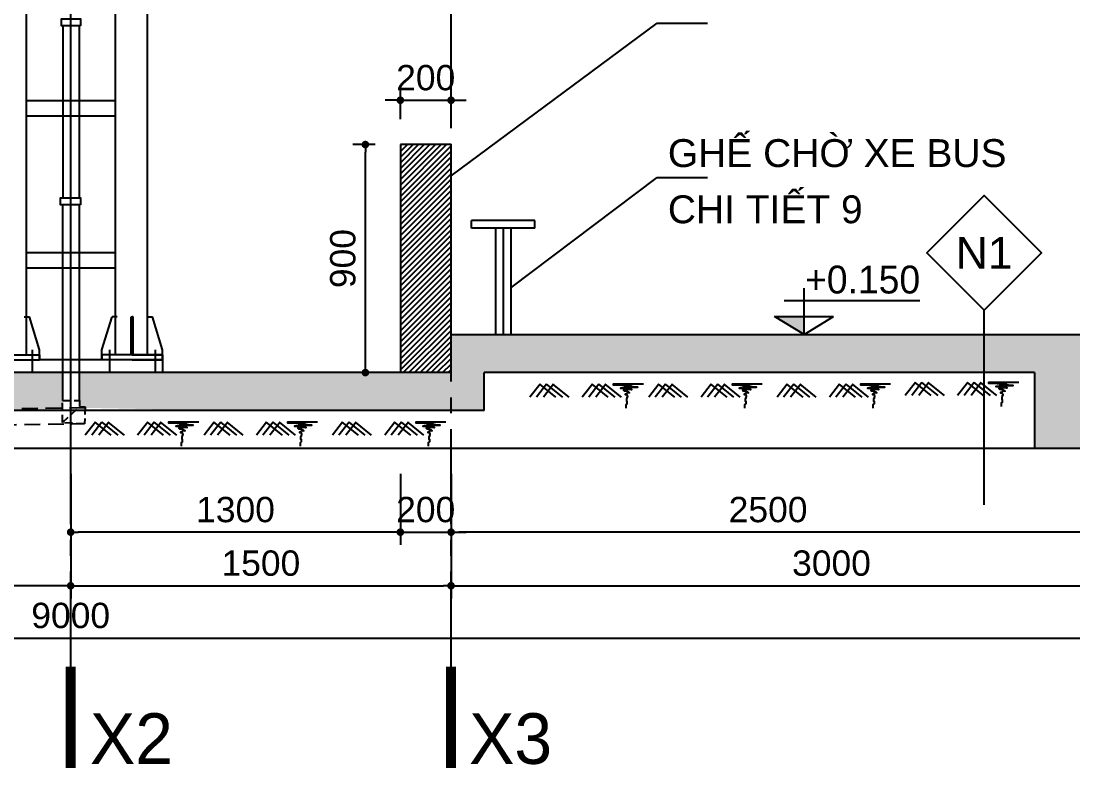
# Model space of a CAD drawing. Header units: inches. Extents: x 274 to 111780, y 464 to 1579898.
# Drawn here: x 75765 to 84061, y 785729 to 791664 of the extents above; entities that cross this region are included whole.
import ezdxf
from ezdxf.enums import TextEntityAlignment as Align

# ---------------------------------------------------------------- set-up
doc = ezdxf.new("R2010")
doc.units = ezdxf.units.IN
doc.header["$MEASUREMENT"] = 0
doc.header["$PDMODE"] = 35
doc.header["$PDSIZE"] = -3
doc.linetypes.add('CENTER2', pattern=[1.125, 0.75, -0.125, 0.125, -0.125])
doc.linetypes.add('HIDDEN2', pattern=[0.1875, 0.125, -0.0625])
for name, color, linetype in [('CHU', 7, 'Continuous'), ('diem', 171, 'Continuous'), ('dienhoa', 8, 'Continuous'), ('DIM', 1, 'Continuous'), ('Hatch', 8, 'Continuous'), ('N_THAY', 2, 'Continuous'), ('NET-C', 1, 'Continuous'), ('TEXT-KT', 3, 'Continuous'), ('THEP', 1, 'Continuous'), ('truc', 8, 'Continuous')]:
    doc.layers.add(name, color=color, linetype=linetype)
doc.styles.add('ARCHITEC1', font='VAVON_.TTF')
doc.styles.add('ChuSo', font='VHAVAN.TTF', dxfattribs={"width": 0.7})
doc.styles.add('STYLE1', font='VHARIAL.TTF')
doc.styles.add('style4', font='VHAVANB.TTF', dxfattribs={"height": 250})
doc.dimstyles.new('1-100', dxfattribs={"dimtxt": 0.4, "dimasz": 0.2, "dimexe": 0.1, "dimexo": 0.1, "dimgap": 0.1, "dimtad": 1, "dimdec": 0, "dimlfac": 500, "dimdsep": 46, "dimtxsty": 'ChuSo', "dimcen": 0.2, "dimdle": 0.5, "dimclrd": 6, "dimclre": 6, "dimclrt": 3, "dimaunit": 1, "dimadec": 3, "dimazin": 0, "dimtfac": 0.5, "dimtdec": 0, "dimtmove": 0, "dimatfit": 0, "dimfxl": 1, "dimtolj": 1, "dimtzin": 0, "dimarcsym": 0})
doc.dimstyles.new('50-100', dxfattribs={"dimscale": 100, "dimtxt": 2, "dimasz": 0.6, "dimexe": 1, "dimexo": 2, "dimgap": 0.75, "dimtad": 1, "dimdec": 0, "dimlfac": 0.5, "dimrnd": 5, "dimzin": 3, "dimdsep": 46, "dimtxsty": 'STYLE1', "dimblk": 'DOT', "dimcen": 2.5, "dimdle": 1.25, "dimclrd": 9, "dimclre": 9, "dimclrt": 30, "dimazin": 2, "dimtfac": 0.75, "dimtdec": 0, "dimtix": 1, "dimtmove": 2, "dimatfit": 2, "dimldrblk": 'DOT', "dimfxl": 1, "dimtolj": 1, "dimtzin": 0, "dimarcsym": 0})

# ---------------------------------------------------------------- blocks, each defined once
blk = doc.blocks.new('mx2')
at = {"layer": 'N_THAY', "color": 4, "linetype": 'HIDDEN2', "ltscale": 500}
blk.add_line((-67.49999999998545, -6128.840632085863), (67.50000000004366, -6000.813335503684), dxfattribs=at)
at = {"layer": 'N_THAY', "color": 4, "linetype": 'Continuous'}
for points in [[(75.92049436637899, -2997.267955871357), (-74.62797604332445, -2997.267955871357), (-74.62797604332445, -2942.655119781673), (75.92049436637899, -2942.655119781673)], [(75.92049436637899, -4409.832254666195), (-82.62797604332445, -4409.832254666195), (-82.62797604332445, -4355.219418576395), (75.92049436637899, -4355.219418576395)]]:
    blk.add_lwpolyline(points, close=True, dxfattribs=at)
for points in [[(-65, -2997.267955871357), (-65, -4355.219418576395)], [(65, -2997.267955871357), (65, -4355.219418576395)], [(-65, -5954.909466542129), (-65, -4409.832254666195)], [(65, -4409.832254666195), (65.00000000007276, -5954.909466542129)]]:
    blk.add_lwpolyline(points, dxfattribs=at)
at = {"layer": 'N_THAY', "color": 4, "linetype": 'HIDDEN2', "ltscale": 500}
blk.add_lwpolyline([(106.1868770266738, -6138.055787870137), (-67.49999999998545, -6128.840632085863), (-67.50000000001455, -5954.909466542129), (67.50000000004366, -5954.909466542129), (67.50000000004366, -6000.813335503684), (113.3393963983253, -6003.245397073915)], close=True, dxfattribs=at)
at = {"layer": 'N_THAY', "color": 4, "linetype": 'HIDDEN2', "ltscale": 1000}
blk.add_lwpolyline([(112.875701880359, -6011.985092268034), (-8240.890356081392, -6132.586952443642), (-8241.400015036139, -6257.735722911602), (106.2641493521805, -6136.599362258741)], dxfattribs=at)
blk = doc.blocks.new('_Dot')
at = {"color": 0, "linetype": 'ByBlock', "lineweight": -2}
blk.add_line((-0.5, 0), (-1, 0), dxfattribs=at)
at = {"color": 0, "linetype": 'ByBlock', "const_width": 0.5}
blk.add_lwpolyline([(-0.25, 0, 1), (0.25, 0, 1)], format="xyb", close=True, dxfattribs=at)
blk = doc.blocks.new('*D522')
at = {"layer": 'Defpoints', "color": 0, "linetype": 'Continuous'}
for p in [(68156.60341169557, 787894.1574571335), (76156.60341169476, 787894.1574571335), (68156.60341169557, 787207.0685841861)]:
    blk.add_point(p, dxfattribs=at)
at = {"layer": 'DIM', "color": 9, "linetype": 'Continuous', "lineweight": -2}
for p, q in [((68156.60341169557, 787694.1574571335), (68156.60341169557, 787107.0685841861)), ((76156.60341169476, 787694.1574571335), (76156.60341169476, 787107.0685841861)), ((76096.60341169476, 787207.0685841861), (68216.60341169557, 787207.0685841861))]:
    blk.add_line(p, q, dxfattribs=at)
at = {"layer": 'DIM', "color": 9, "linetype": 'Continuous', "lineweight": -2, "xscale": 60, "yscale": 60, "zscale": 60, "rotation": 180}
blk.add_blockref('_Dot', (68156.60341169557, 787207.0685841861), dxfattribs=at)
at = {"layer": 'DIM', "color": 9, "linetype": 'Continuous', "lineweight": -2, "xscale": 60, "yscale": 60, "zscale": 60}
blk.add_blockref('_Dot', (76156.60341169476, 787207.0685841861), dxfattribs=at)
at = {"layer": 'DIM', "color": 30, "linetype": 'Continuous', "insert": (72156.60341169516, 787384.2513945545), "char_height": 200, "attachment_point": 5, "style": 'STYLE1'}
blk.add_mtext('\\A1;4000', dxfattribs=at)
blk = doc.blocks.new('*D523')
at = {"layer": 'Defpoints', "color": 0, "linetype": 'Continuous'}
for p in [(76156.6034116951, 787894.1574571335), (79156.60341169429, 787894.1574571335), (79156.60341169429, 787207.068584186)]:
    blk.add_point(p, dxfattribs=at)
at = {"layer": 'DIM', "color": 9, "linetype": 'Continuous', "lineweight": -2}
for p, q in [((76156.6034116951, 787694.1574571335), (76156.6034116951, 787107.068584186)), ((79156.60341169429, 787694.1574571335), (79156.60341169429, 787107.068584186)), ((76216.6034116951, 787207.068584186), (79096.60341169429, 787207.068584186))]:
    blk.add_line(p, q, dxfattribs=at)
at = {"layer": 'DIM', "color": 9, "linetype": 'Continuous', "lineweight": -2, "xscale": 60, "yscale": 60, "zscale": 60, "rotation": 180}
blk.add_blockref('_Dot', (76156.6034116951, 787207.068584186), dxfattribs=at)
at = {"layer": 'DIM', "color": 9, "linetype": 'Continuous', "lineweight": -2, "xscale": 60, "yscale": 60, "zscale": 60}
blk.add_blockref('_Dot', (79156.60341169429, 787207.068584186), dxfattribs=at)
at = {"layer": 'DIM', "color": 30, "linetype": 'Continuous', "insert": (77656.6034116947, 787384.2513945544), "char_height": 200, "attachment_point": 5, "style": 'STYLE1'}
blk.add_mtext('\\A1;1500', dxfattribs=at)
blk = doc.blocks.new('*D524')
at = {"layer": 'Defpoints', "color": 0, "linetype": 'Continuous'}
for p in [(83373.6854476438, 793672.9087104917), (85556.6034116951, 793672.9087104917), (85156.6034116951, 789189.420205246, 204.151218267416)]:
    blk.add_point(p, dxfattribs=at)
at = {"layer": 'DIM', "color": 9, "linetype": 'Continuous', "lineweight": -2}
for p, q in [((83573.6854476438, 793672.9087104917), (85656.6034116951, 793672.9087104917)), ((85556.6034116951, 789249.420205246), (85556.6034116951, 793612.9087104917)), ((85356.6034116951, 789189.420205246), (85656.6034116951, 789189.420205246))]:
    blk.add_line(p, q, dxfattribs=at)
at = {"layer": 'DIM', "color": 9, "linetype": 'Continuous', "lineweight": -2, "xscale": 60, "yscale": 60, "zscale": 60}
for p, rotation in [((85556.6034116951, 793672.9087104917), 90), ((85556.6034116951, 789189.420205246), 270)]:
    blk.add_blockref('_Dot', p, dxfattribs=dict(at, rotation=rotation))
at = {"layer": 'DIM', "color": 30, "linetype": 'Continuous', "insert": (85379.42060132662, 791431.1644578688), "char_height": 200, "attachment_point": 5, "rotation": 90, "style": 'STYLE1'}
blk.add_mtext('\\A1;2240', dxfattribs=at)
blk = doc.blocks.new('*D528')
at = {"layer": 'Defpoints', "color": 0, "linetype": 'Continuous'}
for p in [(67156.6034116947, 787648.1231447106), (85156.60341169545, 787648.1231447106), (85156.60341169545, 786794.0595852195)]:
    blk.add_point(p, dxfattribs=at)
at = {"layer": 'DIM', "color": 9, "linetype": 'Continuous', "lineweight": -2}
for p, q in [((67156.6034116947, 787448.1231447106), (67156.6034116947, 786694.0595852195)), ((85156.60341169545, 787448.1231447106), (85156.60341169545, 786694.0595852195)), ((67216.6034116947, 786794.0595852195), (85096.60341169545, 786794.0595852195))]:
    blk.add_line(p, q, dxfattribs=at)
at = {"layer": 'DIM', "color": 9, "linetype": 'Continuous', "lineweight": -2, "xscale": 60, "yscale": 60, "zscale": 60, "rotation": 180}
blk.add_blockref('_Dot', (67156.6034116947, 786794.0595852195), dxfattribs=at)
at = {"layer": 'DIM', "color": 9, "linetype": 'Continuous', "lineweight": -2, "xscale": 60, "yscale": 60, "zscale": 60}
blk.add_blockref('_Dot', (85156.60341169545, 786794.0595852195), dxfattribs=at)
at = {"layer": 'DIM', "color": 30, "linetype": 'Continuous', "insert": (76156.60341169508, 786971.2423955878), "char_height": 200, "attachment_point": 5, "style": 'STYLE1'}
blk.add_mtext('\\A1;9000', dxfattribs=at)
blk = doc.blocks.new('tn')
at = {"layer": 'Hatch'}
for p, q in [((-278.9240666446276, 0), (-78.79262907220982, -259.127011738834)), ((-140.8847771710716, 0), (59.24666040111333, -259.127011738834)), ((-12.70510054379702, 0), (187.4263370286208, -259.127011738834)), ((752.7626329883933, 0), (952.8940705605783, -259.127011738834)), ((890.8019224619493, 0), (1090.933360034833, -259.127011738834)), ((1018.981599089224, 0), (1219.113036661642, -259.127011738834)), ((-259.1621062983759, -1.164153218269348e-10), (-577.925050519174, -259.1270117387176)), ((-135.2754448135383, -1.164153218269348e-10), (-454.0383890348021, -259.127011738834)), ((-2.328306436538696e-10, -1.164153218269348e-10), (-318.7629442207981, -259.1270117387176)), ((772.524593334645, -1.164153218269348e-10), (453.7616491138469, -259.1270117387176)), ((896.4112548194826, -1.164153218269348e-10), (577.6483105982188, -259.127011738834)), ((1031.686699632788, -1.164153218269348e-10), (712.9237554117572, -259.1270117387176))]:
    blk.add_line(p, q, dxfattribs=at)
blk.add_lwpolyline([(-1017.44169010059, -1.164153218269348e-10), (-422.5749198629055, -1.164153218269348e-10), (-422.5749198629055, -10.79779198777396), (-584.8258725537453, -10.79779198777396), (-595.5571793748531, -21.59558397543151), (-628.0714374317322, -21.59558397543151), (-638.8027442528401, -32.39337596308906), (-768.6996076537762, -32.39337596308906), (-790.3223900927696, -43.19116793584544), (-811.9451725317631, -43.19116793584544), (-822.6764793826733, -53.98895992350299), (-898.4363022877369, -53.98895992350299), (-898.4363022877369, -64.78675191116054), (-638.8027442528401, -64.78675191116054), (-628.0714374317322, -75.58454389881808), (-563.2030901147518, -75.58454389881808), (-628.0714374317322, -75.58454389881808), (-649.6942198707256, -86.38233588647563), (-682.048309130827, -86.38233588647563), (-692.9397847487126, -97.18012787413318), (-779.4309145046864, -97.18012787413318), (-779.4309145046864, -107.9779198617907), (-790.3223900927696, -107.9779198617907), (-671.3170023097191, -107.9779198617907), (-660.4255266918335, -118.7757118345471), (-628.0714374317322, -118.7757118345471), (-638.8027442528401, -129.5735038222047), (-671.3170023097191, -129.5735038222047), (-682.048309130827, -140.4512794615002), (-703.8312603367958, -140.4512794615002), (-714.562567187706, -151.2490714342566), (-725.4540427757893, -151.2490714342566), (-725.4540427757893, -162.0468634219142), (-736.1853496266995, -162.0468634219142), (-747.0768252147827, -172.8446554095717), (-703.8312603367958, -172.8446554095717), (-692.9397847487126, -183.6424473972293), (-671.3170023097191, -194.4402393848868), (-660.4255266918335, -194.4402393848868), (-660.4255266918335, -205.2380313725444), (-692.9397847487126, -205.2380313725444), (-692.9397847487126, -216.0358233453007), (-703.8312603367958, -226.8336153329583), (-703.8312603367958, -259.2269912959309), (-692.9397847487126, -259.2269912959309), (-692.9397847487126, -280.822575271246), (-682.048309130827, -291.6203672440024), (-682.048309130827, -334.8915188313695), (-692.9397847487126, -334.8915188313695), (-692.9397847487126, -388.880478754756), (-682.048309130827, -399.6782707424136), (-671.3170023097191, -410.4760627300711), (-671.3170023097191, -475.2628146411153)], dxfattribs=at)
blk = doc.blocks.new('A$C1B8D2E12')
at = {"layer": 'CHU'}
for p, q in [((479.1208639132856, 0.0001625988516025245), (479.1208639132856, 333.4598785677954)), ((335.2723456464773, 243.6571912321087), (1309.309230088169, 243.6571912321087)), ((266.9888295578821, 129.6235365492175), (691.2528982686854, 129.6235365492175)), ((479.1208639132856, 0.0001625988516025245), (266.9888295578821, 129.6235365492175)), ((479.1208639132856, 0.0001625988516025245), (691.2528982686854, 129.6235365492175)), ((179.1208639132856, 0.0001625988516025245), (779.1208639132856, 0.0001625988516025245))]:
    blk.add_line(p, q, dxfattribs=at)
blk.add_solid([(479.1208639132856, 129.6235365492175), (266.9888295578821, 129.6235365492175), (479.1208639132856, 0.0001625988516025245)], dxfattribs=at)
blk = doc.blocks.new('*D531')
at = {"layer": 'Defpoints', "color": 0, "linetype": 'Continuous'}
for p in [(79156.60341169429, 787648.1231447106, -204.151218267416), (85156.60341169545, 787648.1231447106, -204.151218267416), (85156.60341169545, 787207.068584186)]:
    blk.add_point(p, dxfattribs=at)
at = {"layer": 'DIM', "color": 9, "linetype": 'Continuous', "lineweight": -2}
for p, q in [((79156.60341169429, 787448.1231447106), (79156.60341169429, 787107.068584186)), ((85156.60341169545, 787448.1231447106), (85156.60341169545, 787107.068584186)), ((79216.60341169429, 787207.068584186), (85096.60341169545, 787207.068584186))]:
    blk.add_line(p, q, dxfattribs=at)
at = {"layer": 'DIM', "color": 9, "linetype": 'Continuous', "lineweight": -2, "xscale": 60, "yscale": 60, "zscale": 60, "rotation": 180}
blk.add_blockref('_Dot', (79156.60341169429, 787207.068584186), dxfattribs=at)
at = {"layer": 'DIM', "color": 9, "linetype": 'Continuous', "lineweight": -2, "xscale": 60, "yscale": 60, "zscale": 60}
blk.add_blockref('_Dot', (85156.60341169545, 787207.068584186), dxfattribs=at)
at = {"layer": 'DIM', "color": 30, "linetype": 'Continuous', "insert": (82156.60341169487, 787384.2513945544), "char_height": 200, "attachment_point": 5, "style": 'STYLE1'}
blk.add_mtext('\\A1;3000', dxfattribs=at)
blk = doc.blocks.new('*D533')
at = {"layer": 'Defpoints', "color": 0, "linetype": 'Continuous'}
for p in [(79156.60341169429, 787943.5473535957, -204.151218267416), (84156.60341169429, 787967.3345396831, -204.151218267416), (79156.60341169429, 787629.8645942493)]:
    blk.add_point(p, dxfattribs=at)
at = {"layer": 'DIM', "color": 9, "linetype": 'Continuous', "lineweight": -2}
for p, q in [((84156.60341169429, 787767.3345396831), (84156.60341169429, 787529.8645942493)), ((79156.60341169429, 787743.5473535957), (79156.60341169429, 787529.8645942493)), ((84096.60341169429, 787629.8645942493), (79216.60341169429, 787629.8645942493))]:
    blk.add_line(p, q, dxfattribs=at)
at = {"layer": 'DIM', "color": 9, "linetype": 'Continuous', "lineweight": -2, "xscale": 60, "yscale": 60, "zscale": 60, "rotation": 180}
blk.add_blockref('_Dot', (79156.60341169429, 787629.8645942493), dxfattribs=at)
at = {"layer": 'DIM', "color": 9, "linetype": 'Continuous', "lineweight": -2, "xscale": 60, "yscale": 60, "zscale": 60}
blk.add_blockref('_Dot', (84156.60341169429, 787629.8645942493), dxfattribs=at)
at = {"layer": 'DIM', "color": 30, "linetype": 'Continuous', "insert": (81656.60341169429, 787807.0474046177), "char_height": 200, "attachment_point": 5, "style": 'STYLE1'}
blk.add_mtext('\\A1;2500', dxfattribs=at)
blk = doc.blocks.new('*D535')
at = {"layer": 'Defpoints', "color": 0, "linetype": 'Continuous'}
for p in [(78480.70105595497, 790689.42020524), (78756.60341169429, 790689.42020524), (78756.60341169513, 788889.4202052399)]:
    blk.add_point(p, dxfattribs=at)
at = {"layer": 'DIM', "color": 9, "linetype": 'Continuous', "lineweight": -2}
for p, q in [((78556.60341169429, 790689.42020524), (78380.70105595497, 790689.42020524)), ((78480.70105595497, 788949.4202052399), (78480.70105595497, 790629.42020524)), ((78556.60341169513, 788889.4202052399), (78380.70105595497, 788889.4202052399))]:
    blk.add_line(p, q, dxfattribs=at)
at = {"layer": 'DIM', "color": 9, "linetype": 'Continuous', "lineweight": -2, "xscale": 60, "yscale": 60, "zscale": 60}
for p, rotation in [((78480.70105595497, 790689.42020524), 90), ((78480.70105595497, 788889.4202052399), 270)]:
    blk.add_blockref('_Dot', p, dxfattribs=dict(at, rotation=rotation))
at = {"layer": 'DIM', "color": 30, "linetype": 'Continuous', "insert": (78303.51824558649, 789789.4202052399), "char_height": 200, "attachment_point": 5, "rotation": 90, "style": 'STYLE1'}
blk.add_mtext('\\A1;900', dxfattribs=at)
blk = doc.blocks.new('*D536')
at = {"layer": 'Defpoints', "color": 0, "linetype": 'Continuous'}
for p in [(79156.60341169429, 791039.0321423355), (78756.60341169429, 790689.42020524), (79156.60341169429, 790689.42020524)]:
    blk.add_point(p, dxfattribs=at)
at = {"layer": 'DIM', "color": 9, "linetype": 'Continuous', "lineweight": -2}
for p, q in [((78756.60341169429, 790889.42020524), (78756.60341169429, 791139.0321423355)), ((79156.60341169429, 790889.42020524), (79156.60341169429, 791139.0321423355)), ((78696.60341169429, 791039.0321423355), (78636.60341169429, 791039.0321423355)), ((78756.60341169429, 791039.0321423355), (79156.60341169429, 791039.0321423355)), ((79216.60341169429, 791039.0321423355), (79276.60341169429, 791039.0321423355))]:
    blk.add_line(p, q, dxfattribs=at)
at = {"layer": 'DIM', "color": 9, "linetype": 'Continuous', "lineweight": -2, "xscale": 60, "yscale": 60, "zscale": 60}
blk.add_blockref('_Dot', (78756.60341169429, 791039.0321423355), dxfattribs=at)
at = {"layer": 'DIM', "color": 9, "linetype": 'Continuous', "lineweight": -2, "xscale": 60, "yscale": 60, "zscale": 60, "rotation": 180}
blk.add_blockref('_Dot', (79156.60341169429, 791039.0321423355), dxfattribs=at)
at = {"layer": 'DIM', "color": 30, "linetype": 'Continuous', "insert": (78956.60341169429, 791216.2149527039), "char_height": 200, "attachment_point": 5, "style": 'STYLE1'}
blk.add_mtext('\\A1;200', dxfattribs=at)
blk = doc.blocks.new('*D537')
at = {"layer": 'Defpoints', "color": 0, "linetype": 'Continuous'}
for p in [(76156.60341169429, 788289.4202052413), (78756.60341169513, 788289.4202052413), (76156.60341169429, 787629.8645942493)]:
    blk.add_point(p, dxfattribs=at)
at = {"layer": 'DIM', "color": 9, "linetype": 'Continuous', "lineweight": -2}
for p, q in [((76156.60341169429, 788089.4202052413), (76156.60341169429, 787529.8645942493)), ((78756.60341169513, 788089.4202052413), (78756.60341169513, 787529.8645942493)), ((78696.60341169513, 787629.8645942493), (76216.60341169429, 787629.8645942493))]:
    blk.add_line(p, q, dxfattribs=at)
at = {"layer": 'DIM', "color": 9, "linetype": 'Continuous', "lineweight": -2, "xscale": 60, "yscale": 60, "zscale": 60, "rotation": 180}
blk.add_blockref('_Dot', (76156.60341169429, 787629.8645942493), dxfattribs=at)
at = {"layer": 'DIM', "color": 9, "linetype": 'Continuous', "lineweight": -2, "xscale": 60, "yscale": 60, "zscale": 60}
blk.add_blockref('_Dot', (78756.60341169513, 787629.8645942493), dxfattribs=at)
at = {"layer": 'DIM', "color": 30, "linetype": 'Continuous', "insert": (77456.60341169471, 787807.0474046177), "char_height": 200, "attachment_point": 5, "style": 'STYLE1'}
blk.add_mtext('\\A1;1300', dxfattribs=at)
blk = doc.blocks.new('*D538')
at = {"layer": 'Defpoints', "color": 0, "linetype": 'Continuous'}
for p in [(78756.60341169513, 788289.4202052413), (79156.60341169429, 788289.4202052413), (79156.60341169429, 787629.8645942493)]:
    blk.add_point(p, dxfattribs=at)
at = {"layer": 'DIM', "color": 9, "linetype": 'Continuous', "lineweight": -2}
for p, q in [((78756.60341169513, 788089.4202052413), (78756.60341169513, 787529.8645942493)), ((79156.60341169429, 788089.4202052413), (79156.60341169429, 787529.8645942493)), ((78696.60341169513, 787629.8645942493), (78636.60341169513, 787629.8645942493)), ((78756.60341169513, 787629.8645942493), (79156.60341169429, 787629.8645942493)), ((79216.60341169429, 787629.8645942493), (79276.60341169429, 787629.8645942493))]:
    blk.add_line(p, q, dxfattribs=at)
at = {"layer": 'DIM', "color": 9, "linetype": 'Continuous', "lineweight": -2, "xscale": 60, "yscale": 60, "zscale": 60}
blk.add_blockref('_Dot', (78756.60341169513, 787629.8645942493), dxfattribs=at)
at = {"layer": 'DIM', "color": 9, "linetype": 'Continuous', "lineweight": -2, "xscale": 60, "yscale": 60, "zscale": 60, "rotation": 180}
blk.add_blockref('_Dot', (79156.60341169429, 787629.8645942493), dxfattribs=at)
at = {"layer": 'DIM', "color": 30, "linetype": 'Continuous', "insert": (78956.60341169471, 787807.0474046177), "char_height": 200, "attachment_point": 5, "style": 'STYLE1'}
blk.add_mtext('\\A1;200', dxfattribs=at)

msp = doc.modelspace()

# ---------------------------------------------------------------- hatches: boundary and pattern name
at = {"layer": 'dienhoa', "linetype": 'Continuous'}
h = msp.add_hatch(dxfattribs=at)
h.set_pattern_fill('ANSI31', color=256, scale=250, style=0)
h.set_pattern_definition([(45, (78956.60341169429, 788889.4202052399), (-22.09708691207961, 22.09708691207961), [])])
h.paths.add_polyline_path([(79156.60341169429, 790689.42020524), (78756.60341169429, 790689.42020524), (78756.60341169513, 788889.4202052399), (79156.60341169429, 788889.42020524), (79156.60341169429, 789189.42020524)])
at = {"layer": 'Hatch', "linetype": 'Continuous'}
h = msp.add_hatch(dxfattribs=at)
h.set_pattern_fill('AR-CONC', color=256, scale=40, angle=90, style=0)
h.set_pattern_definition([(140, (84156.6034116951, 788289.4202052423), (25.10085399303806, 286.9040730403014), [30, -330]), (85, (84156.6034116951, 788289.4202052423), (-300.8768534800047, -55.50053344519998), [24, -264]), (190.4514, (84158.69514769508, 788313.3288772423), (-275.7758168243814, 231.4037526856087), [25.49607599999992, -280.4568447999986]), (136.1842, (84076.6034116951, 788289.4202052423), (66.20760573160726, 426.8964194502578), [44.99999999999995, -494.9999999999996]), (186.6356, (84082.12073449511, 788324.9949032423), (-389.6471483601767, 373.8650822194813), [38.24411519999999, -420.6852]), (81.18419999999999, (84076.6034116951, 788289.4202052423), (-389.6474403701299, 373.8647780534509), [36, -396]), (110.9999999999999, (84096.6034116951, 788329.4202052423), (161.0475562661356, 238.7628208473847), [30, -330]), (56.00000000000002, (84096.6034116951, 788329.4202052423), (-290.0600180187412, 97.3261327686327), [24, -264]), (161.4514, (84110.02405409509, 788349.3170984423), (-129.0121986839809, 336.089051432596), [25.496076, -280.4568448]), (127.5, (84156.6034116951, 788289.4202052423), (-133.1575415325246, 4.863942126916275), [0, -260.8, 0, -268, 0, -265]), (97.49999999999987, (84156.6034116951, 788289.4202052423), (-157.7646847529441, 105.2278149768594), [0, -152.7999999999999, 0, -254.8, 0, -101]), (57.49999999999998, (84156.6034116951, 788200.2202052423), (9.021948693751932, 213.5289744689636), [0, -99.99999999999966, 0, -311.9999999999986, 0, -413.9999999999986]), (47.49999999999999, (84156.6034116951, 788160.2202052423), (-40.04199293292704, 233.2744677369545), [0, -130, 0, -207.2, 0, -294])])
edge = h.paths.add_edge_path()
edge.add_line((68156.60341169435, 788889.420205235), (68156.60341169435, 788289.4202052423))
edge.add_line((68156.60341169435, 788289.4202052423), (68556.60341169435, 788289.4202052423))
edge.add_line((68556.60341169435, 788289.4202052423), (68556.60341169435, 788589.4202052423))
edge.add_line((68556.60341169435, 788589.4202052423), (75062.43765605247, 788589.4202052422))
edge.add_arc((76159.9571525362, 788929.7487413996), 1149.074652790187, 182.0112962531254, 197.2280794124131, ccw=False)
edge.add_line((75011.59041370405, 788889.4202052382), (68156.60341169435, 788889.420205235))
edge = h.paths.add_edge_path()
edge.add_line((76223.66645809339, 788889.4202052387), (76223.66645809339, 788668.2982468067))
edge.add_line((76223.66645809339, 788668.2982468067), (76226.16645809339, 788668.2982468067))
edge.add_line((76226.16645809339, 788668.2982468067), (76226.16645809339, 788622.3943778452))
edge.add_line((76226.16645809339, 788622.3943778452), (76272.00585449167, 788619.962316275))
edge.add_line((76272.00585449167, 788619.962316275), (76271.5421599737, 788611.2226210808))
edge.add_line((76271.5421599737, 788611.2226210808), (77258.17388374294, 788591.6769014273))
edge.add_arc((76159.95715253631, 788929.7487413996), 1149.074652789983, 342.889693496636, 357.9887037469265)
edge.add_line((77308.32389136829, 788889.4202052392), (76223.66645809339, 788889.4202052387))
edge = h.paths.add_edge_path()
edge.add_arc((76159.9571525362, 788929.7487413996), 1149.074652790181, 182.0112962531254, 197.2280794124131)
edge.add_line((75062.43765605247, 788589.4202052422), (76091.16645809333, 788589.4202052422))
edge.add_line((76091.16645809333, 788589.4202052422), (76091.16645809333, 788668.2982468067))
edge.add_line((76091.16645809333, 788668.2982468067), (76093.66645809333, 788668.2982468067))
edge.add_line((76093.66645809333, 788668.2982468067), (76093.66645809333, 788889.4202052386))
edge.add_line((76093.66645809333, 788889.4202052386), (75011.59041370405, 788889.4202052382))
edge = h.paths.add_edge_path()
edge.add_line((79416.60341169528, 788589.4202052422), (79416.60341169528, 788889.4202052401))
edge.add_line((79416.60341169528, 788889.4202052401), (83756.6034116951, 788889.4202052422))
edge.add_line((83756.6034116951, 788889.4202052422), (83756.6034116951, 788289.4202052413))
edge.add_line((83756.6034116951, 788289.4202052413), (86657.93633004173, 788289.4202052358))
edge.add_line((86657.93633004173, 788289.4202052358), (86657.93633004255, 788589.420205235))
edge.add_line((86657.93633004255, 788589.420205235), (84156.60341169592, 788589.4202052422))
edge.add_line((84156.60341169592, 788589.4202052422), (84156.60341169432, 789189.4202052399))
edge.add_line((84156.60341169429, 789189.42020524), (79156.60341169429, 789189.42020524))
edge.add_line((79156.60341169429, 789189.42020524), (79156.60341169429, 788889.42020524))
edge.add_line((79156.60341169429, 788889.42020524), (77308.32389136829, 788889.4202052392))
edge.add_arc((76159.95715253631, 788929.7487413996), 1149.074652789984, 342.889693496636, 357.9887037469265, ccw=False)
edge.add_line((77258.17388374294, 788591.6769014273), (77372.08772710914, 788589.4202052422))
edge.add_line((77372.08772710914, 788589.4202052422), (79416.60341169528, 788589.4202052422))

# ---------------------------------------------------------------- linework, layer by layer
at = {"layer": 'diem', "linetype": 'Continuous'}
for p, q in [((79816.60341169528, 790089.4202052404), (79316.60341169528, 790089.4202052401)), ((79316.60341169528, 790029.4202052401), (79316.60341169528, 790089.4202052401)), ((79816.60341169528, 790029.4202052404), (79816.60341169528, 790089.4202052404)), ((79816.60341169534, 790029.4202052404), (79316.60341169534, 790029.4202052401)), ((79506.60341169534, 790029.4202052401), (79506.60341169566, 789189.4202052403)), ((79566.60341169534, 790029.4202052401), (79566.60341169566, 789189.4202052403)), ((79626.60341169534, 790029.4202052403), (79626.60341169566, 789189.4202052403))]:
    msp.add_line(p, q, dxfattribs=at)
at = {"layer": 'DIM', "linetype": 'Continuous'}
msp.add_line((76156.60341169569, 788059.2442140157), (76158.14041489465, 795535.4755348077), dxfattribs=at)
at = {"layer": 'NET-C', "linetype": 'Continuous'}
for p, q in [((79156.60341169429, 788889.42020524), (68156.60341169557, 788889.420205235)), ((83756.6034116951, 788889.4202052422), (79416.60341169528, 788889.4202052401)), ((79416.60341169528, 788589.4202052422), (68556.60341169435, 788589.4202052423))]:
    msp.add_line(p, q, dxfattribs=at)
at = {"layer": 'TEXT-KT', "color": 9}
msp.add_line((83360.45018898463, 787846.2739646378, 204.151218267416), (83360.45018898026, 789380.9370900413, 204.151218267416), dxfattribs=at)
at = {"layer": 'TEXT-KT', "color": 9, "elevation": 204.151218267416}
msp.add_lwpolyline([(83360.45018898026, 789380.9370900413), (83812.99852893822, 789833.485430002), (83360.45018897776, 790286.03376996), (82907.90184901952, 789833.4854299994)], close=True, dxfattribs=at)
at = {"layer": 'THEP', "color": 7, "linetype": 'Continuous'}
for p, q in [((75806.6034116951, 794865.3766781088), (75806.6034116951, 789029.4202052397)), ((76506.6034116951, 794865.3766781088), (76506.6034116951, 789029.4202052397)), ((76760.6034116951, 793682.9087104917), (76760.6034116951, 789029.4202052397)), ((75806.6034116951, 791037.1334176933), (76506.6034116951, 791037.1334176933)), ((75806.6034116951, 790917.1334176933), (76506.6034116951, 790917.1334176933)), ((75806.6034116951, 789837.1334176934), (76506.6034116951, 789837.1334176933)), ((75806.6034116951, 789717.1334176933), (76506.6034116951, 789717.1334176933)), ((75790.6034116951, 789329.4202052397), (75830.6034116951, 789329.4202052397)), ((75790.6034116951, 789329.4202052397), (75830.6034116951, 789329.4202052397)), ((75911.60341169534, 789069.4202052397), (75830.6034116951, 789329.4202052397)), ((76401.60341169487, 789069.4202052397), (76482.6034116951, 789329.4202052397)), ((76522.6034116951, 789329.4202052397), (76482.6034116951, 789329.4202052397)), ((76522.6034116951, 789329.4202052397), (76482.6034116951, 789329.4202052397)), ((76632.60341169476, 789029.4202052397), (76632.60341169476, 789329.4202052397)), ((76632.60341169476, 789329.4202052397), (76641.60341169476, 789329.4202052397)), ((76650.60341169545, 789329.4202052397), (76641.60341169545, 789329.4202052397)), ((76650.60341169545, 789029.4202052397), (76650.60341169545, 789329.4202052397)), ((76760.6034116951, 789329.4202052397), (76800.6034116951, 789329.4202052397)), ((76760.6034116951, 789329.4202052397), (76800.6034116951, 789329.4202052397)), ((76881.60341169534, 789069.4202052397), (76800.6034116951, 789329.4202052397)), ((75671.6034116951, 789029.4202052397), (75911.60341169545, 789029.4202052397)), ((75851.60341169534, 789069.7490913684), (75851.60341169534, 788889.4202052376)), ((75911.60341169534, 789029.4202052397), (75911.60341169534, 789069.4202052397)), ((75911.60341169545, 788989.4202052397), (75911.60341169545, 789029.4202052397)), ((75911.60341169545, 789029.4202052397), (75911.60341169545, 788989.4202052397)), ((76401.60341169487, 789029.4202052397), (76401.60341169487, 789069.4202052397)), ((76641.6034116951, 789029.4202052397), (76401.60341169476, 789029.4202052397)), ((76401.60341169476, 788989.4202052397), (76401.60341169476, 789029.4202052397)), ((76401.60341169476, 789029.4202052397), (76401.60341169476, 788989.4202052397)), ((76461.60341169487, 789069.7490913684), (76461.60341169487, 788889.4202052376)), ((76881.60341169545, 789029.4202052397), (76641.60341169534, 789029.4202052397)), ((76641.60341169534, 789029.4202052397), (76881.60341169545, 789029.4202052397)), ((76881.60341169534, 789029.4202052397), (76641.6034116951, 789029.4202052397)), ((76641.6034116951, 789029.4202052397), (76881.60341169534, 789029.4202052397)), ((76821.60341169534, 789069.7490913684), (76821.60341169534, 788889.4202052376)), ((76881.60341169534, 789029.4202052397), (76881.60341169534, 789069.4202052397)), ((76881.60341169545, 788989.4202052397), (76881.60341169545, 789029.4202052397)), ((76881.60341169545, 789029.4202052397), (76881.60341169545, 788989.4202052397)), ((75671.6034116951, 788989.4202052397), (75911.60341169545, 788989.4202052397)), ((76401.60341169476, 788989.4202052397), (75911.60341169545, 788989.4202052397)), ((76641.6034116951, 788989.4202052397), (76401.60341169476, 788989.4202052397)), ((76881.60341169545, 788989.4202052397), (76641.60341169534, 788989.4202052397)), ((76641.60341169534, 788989.4202052397), (76881.60341169545, 788989.4202052397)), ((76881.60341169534, 788989.4202052397), (76641.6034116951, 788989.4202052397)), ((76641.6034116951, 788989.4202052397), (76881.60341169534, 788989.4202052397)), ((76881.60341169534, 788989.4202052397), (76881.60341169528, 788889.4202052375))]:
    msp.add_line(p, q, dxfattribs=at)
at = {"layer": 'THEP', "linetype": 'Continuous'}
for p, q in [((79156.60341169429, 790689.42020524), (78756.60341169429, 790689.42020524)), ((78756.60341169429, 790689.42020524), (78756.60341169513, 788889.4202052399)), ((79156.60341169429, 789189.42020524), (79156.60341169429, 790689.42020524)), ((79156.60341169429, 788889.42020524), (79156.60341169429, 789189.42020524)), ((79156.60341169429, 789189.42020524), (84156.60341169429, 789189.42020524)), ((79416.60341169528, 788589.4202052422), (79416.60341169528, 788889.4202052401)), ((83756.6034116951, 788889.4202052422), (83756.6034116951, 788289.4202052413)), ((84663.54137175667, 788289.4202052413), (67256.6034116944, 788289.4202052413))]:
    msp.add_line(p, q, dxfattribs=at)
at = {"layer": 'truc', "linetype": 'CENTER2', "ltscale": 1000}
for p, q in [((76156.60341169429, 786568.7339054301), (76156.60341169435, 798320.6063695645)), ((79156.60341169429, 786568.7339054301), (79156.60341169435, 798320.6063695645))]:
    msp.add_line(p, q, dxfattribs=at)
at = {"layer": 'truc', "color": 7, "linetype": 'Continuous', "ltscale": 2, "const_width": 80}
for points in [[(76156.60341169205, 785769.082079837), (76156.60341169429, 786568.7339054301)], [(79156.60341169205, 785769.082079837), (79156.60341169429, 786568.7339054301)]]:
    msp.add_lwpolyline(points, dxfattribs=at)

# ---------------------------------------------------------------- block references
at = {"linetype": 'Continuous'}
msp.add_blockref('mx2', (76158.66645809333, 794623.2077133489), dxfattribs=at)
at = {"linetype": 'Continuous', "xscale": 1.099999999976717, "yscale": 1.099999999976717, "zscale": 1.099999999976717}
msp.add_blockref('A$C1B8D2E12', (81413.33755398553, 789189.4200263813), dxfattribs=at)
at = {"xscale": -0.4000000000232831, "yscale": 0.4000000000232831, "zscale": 0.4000000000000057}
for p in [(80266.08152036788, 788797.9858606593, 204.151218267416), (81203.08152036788, 788797.9858606593, 204.151218267416), (82215.08152036788, 788797.9858606593, 204.151218267416), (83226.2226234423, 788811.1018654611, 204.151218267416), (76759.55050039812, 788497.9858606583, 204.151218267416), (77696.55050039812, 788497.9858606583, 204.151218267416), (78708.55050039812, 788497.9858606583, 204.151218267416)]:
    msp.add_blockref('tn', p, dxfattribs=at)

# ---------------------------------------------------------------- texts
at = {"layer": 'TEXT-KT', "color": 80, "linetype": 'Continuous', "style": 'STYLE1'}
for s, p in [('ghÕ chê xe bus', (80865.86445936764, 790512.0038765451, -204.1512182674101)), ('chi tiÕt 9', (80865.86445936764, 790068.3339307028, -204.1512182674101))]:
    msp.add_text(s, height=220, dxfattribs=at).set_placement(p)
at = {"layer": 'TEXT-KT', "color": 80, "style": 'STYLE1'}
msp.add_text('n1', height=250, dxfattribs=at).set_placement((83360.45018897898, 789833.4854300007, 204.151218267416), align=Align.MIDDLE)
at = {"layer": 'TEXT-KT', "color": 2, "style": 'ARCHITEC1'}
msp.add_text('+0.150', height=220, dxfattribs=at).set_placement((82401.96266898577, 789513.8616859703), align=Align.CENTER)
at = {"layer": 'truc', "color": 1, "linetype": 'Continuous', "ltscale": 2, "style": 'style4'}
for s, p in [('x2', (76635.73362687876, 786200.6433989401)), ('x3', (79625.95173659455, 786200.6433989401))]:
    msp.add_text(s, height=400, dxfattribs=at).set_placement(p, align=Align.TOP_CENTER)

# ---------------------------------------------------------------- dimensions: what is measured, and where the dimension line sits
at = {"layer": 'DIM', "linetype": 'Continuous'}
for base, p1, p2, angle, picture, middle in [((85556.6034116951, 793672.9087104917), (85156.6034116951, 789189.420205246, 204.151218267416), (83373.6854476438, 793672.9087104917), 90, '*D524', (85379.42060132662, 791431.1644578688)), ((78480.70105595497, 790689.42020524), (78756.60341169513, 788889.4202052399), (78756.60341169429, 790689.42020524), 90, '*D535', (78303.51824558649, 789789.4202052399)), ((79156.60341169429, 787207.068584186), (76156.6034116951, 787894.1574571335), (79156.60341169429, 787894.1574571335), 180, '*D523', (77656.6034116947, 787384.2513945544))]:
    dim = msp.add_linear_dim(base=base, p1=p1, p2=p2, angle=angle, dimstyle='50-100', dxfattribs=at)
    dim.commit()
    dim.dimension.update_dxf_attribs({"geometry": picture, "text_midpoint": middle})
for base, p1, p2, picture, middle in [((79156.60341169429, 791039.0321423355), (78756.60341169429, 790689.42020524), (79156.60341169429, 790689.42020524), '*D536', (78956.60341169429, 791216.2149527039)), ((76156.60341169429, 787629.8645942493), (78756.60341169513, 788289.4202052413), (76156.60341169429, 788289.4202052413), '*D537', (77456.60341169471, 787807.0474046177)), ((79156.60341169429, 787629.8645942493), (78756.60341169513, 788289.4202052413), (79156.60341169429, 788289.4202052413), '*D538', (78956.60341169471, 787807.0474046177)), ((79156.60341169429, 787629.8645942493, 204.151218267416), (84156.60341169429, 787967.3345396831), (79156.60341169429, 787943.5473535957), '*D533', (81656.60341169429, 787807.0474046177, 204.151218267416)), ((68156.60341169557, 787207.0685841861), (76156.60341169476, 787894.1574571335), (68156.60341169557, 787894.1574571335), '*D522', (72156.60341169516, 787384.2513945545)), ((85156.60341169545, 786794.0595852195), (67156.6034116947, 787648.1231447106), (85156.60341169545, 787648.1231447106), '*D528', (76156.60341169508, 786971.2423955878)), ((85156.60341169545, 787207.068584186, 204.151218267416), (79156.60341169429, 787648.1231447106), (85156.60341169545, 787648.1231447106), '*D531', (82156.60341169487, 787384.2513945544, 204.151218267416))]:
    dim = msp.add_linear_dim(base=base, p1=p1, p2=p2, dimstyle='50-100', dxfattribs=at)
    dim.commit()
    dim.dimension.update_dxf_attribs({"geometry": picture, "text_midpoint": middle})

# ---------------------------------------------------------------- leaders
at = {"layer": 'TEXT-KT', "color": 9, "linetype": 'Continuous'}
for points in [[(79156.60341169429, 790441.9729287259), (80781.92920339789, 791648.432193559), (81178.06931910833, 791648.432193559)], [(79626.60341169548, 789559.4202052403), (80781.92920339789, 790430.0948544701), (81178.06931910833, 790430.0948544701)]]:
    msp.add_leader(points, dimstyle='1-100', override={"dimgap": 50, "dimtad": 0, "dimfxl": 200}, dxfattribs=at)

doc.saveas('drawing.dxf')
